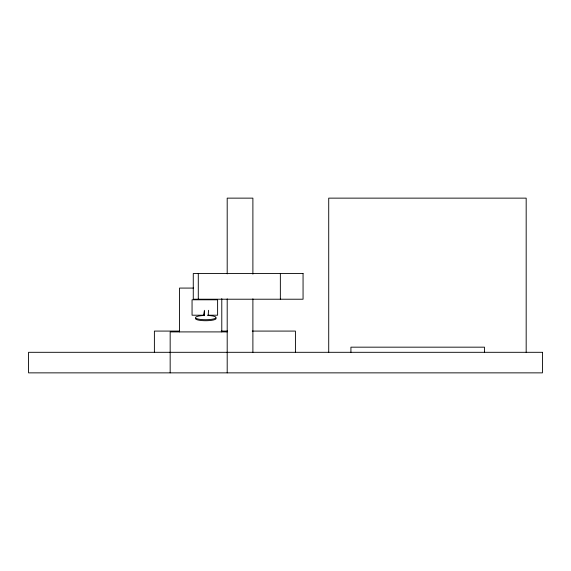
<?xml version="1.0" encoding="UTF-8"?>
<svg xmlns="http://www.w3.org/2000/svg" width="571" height="571" viewBox="0 0 571 571"><rect width="100%" height="100%" fill="white"/><g stroke="black" fill="none" stroke-linecap="round" stroke-linejoin="round"><path stroke-width="0.86" d="M204.397 310.303L203.911 315.506L203.333 315.52A10.278 2.134 -0.2 0 0 197.266 318.811A10.278 2.134 -0.2 0 0 214.096 318.811A10.278 2.134 -0.2 0 0 208.651 315.52L208.072 315.506M203.997 315.649L204.404 311.309M208.158 315.649L208.558 310.303M193.555 288.077L179.515 288.077L179.515 331.908M204.489 315.206L192.056 315.206L192.056 299.789L217.608 299.789L217.608 315.206L207.794 315.206M179.601 331.08L154.391 331.08L154.391 352.307M221.234 331.08L227.636 331.08M252.246 331.08L295.421 331.08L295.421 352.307M227.194 331.908L170.165 331.908L170.165 372.863M526.177 352.307L526.177 198.137L328.718 198.137L328.718 352.307M484.472 352.307L484.472 347.168L350.922 347.168L350.922 352.307M280.354 273.523L280.354 299.218M252.889 274.144L252.889 198.137L227.194 198.137L227.194 273.887M252.889 298.84L252.889 352.307M227.194 298.84L227.194 372.863M221.784 298.597L221.784 331.908M198.287 273.523L198.287 299.218M215.781 318.04A10.278 2.134 -0.2 0 1 206.945 320.709A10.278 2.134 -0.2 0 1 195.525 318.589M303.058 273.523L193.269 273.523L193.269 299.218L303.058 299.218L303.058 273.523M542.45 352.307L28.55 352.307L28.55 372.863L542.45 372.863L542.45 352.307"/></g></svg>
